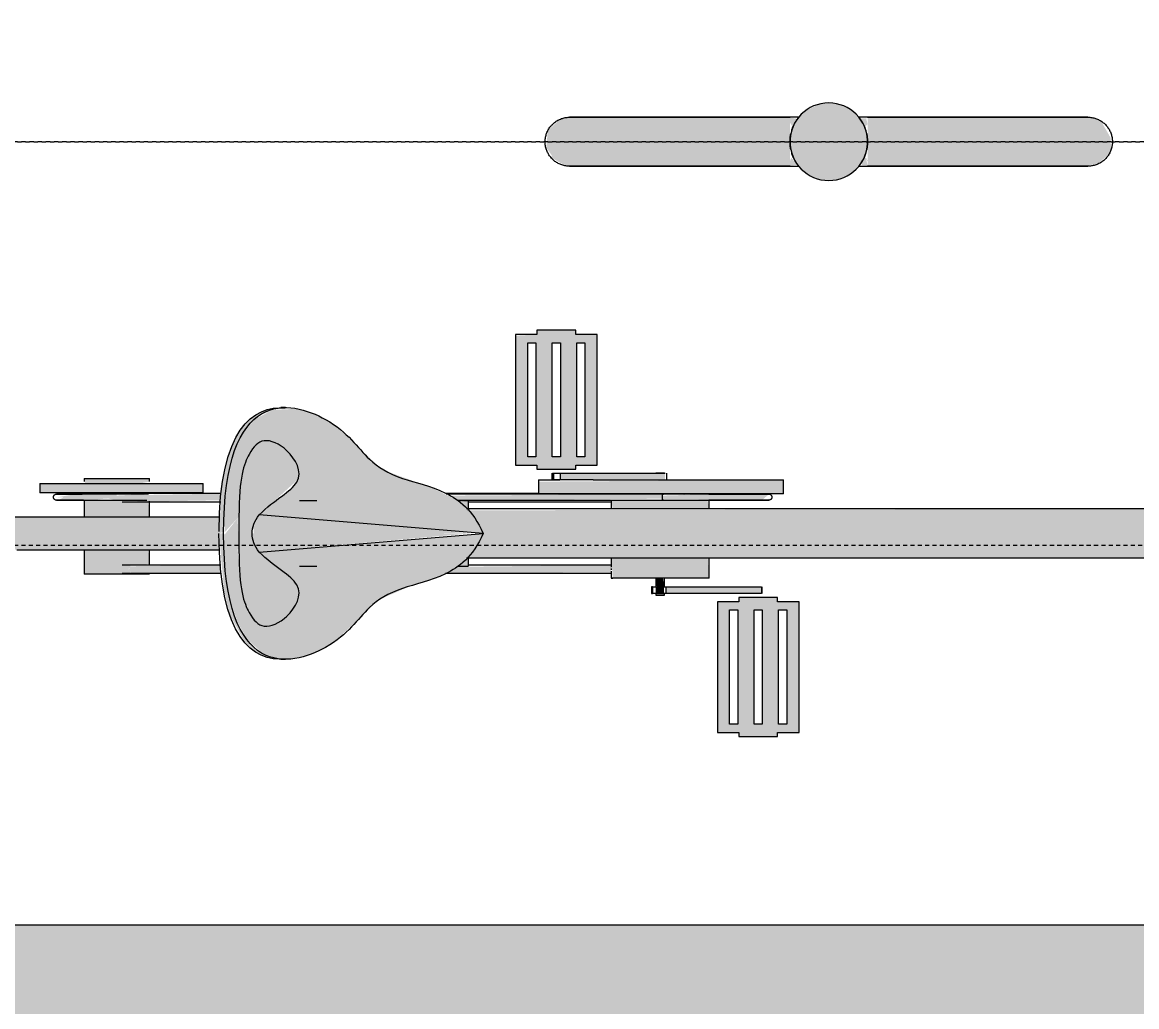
# Model space of a CAD drawing. Header units: inches. Extents: x -180 to 12286, y -2965 to 2717.
# Drawn here: x 80.44 to 114.57, y 1279.11 to 1309.27 of the extents above; entities that cross this region are included whole.
import ezdxf

# ---------------------------------------------------------------- set-up
doc = ezdxf.new("R2010")
doc.units = ezdxf.units.IN
doc.header["$MEASUREMENT"] = 0
doc.linetypes.add('Dash', pattern=[0.25, 0.125, -0.125])
doc.linetypes.add('Hidden 1_8_', pattern=[0.1875, 0.125, -0.0625])
for name, color, linetype, lineweight in [('A-ANNO-DIMS', 211, 'Continuous', 9), ('A-ANNO-DIMS-120', 211, 'Continuous', 9), ('A-DETL-HDLN-1', 90, 'Hidden 1_8_', 9), ('A-ROOF', 132, 'Continuous', 13), ('L-SITE', 91, 'Continuous', 9), ('Q-SPCQ', 91, 'Continuous', 9), ('Q-SPCQ-HDLN', 91, 'Dash', 9)]:
    doc.layers.add(name, color=color, linetype=linetype, lineweight=lineweight)
doc.styles.add('Century Gothic', font='ufonts.com_century-gothic.ttf', dxfattribs={"height": 11.25})
doc.dimstyles.new('OD_-__1___Tolerance', dxfattribs={"dimscale": 12, "dimtxt": 11.746893, "dimasz": 1.25, "dimexe": 0.9375, "dimexo": 0.625, "dimtad": 1, "dimdec": 0, "dimzin": 1, "dimdsep": 46, "dimlunit": 4, "dimtxsty": 'Century Gothic', "dimblk1": 'OBLIQUE', "dimblk2": 'OBLIQUE', "dimsah": 1, "dimcen": 0.09, "dimdle": 0.9375, "dimazin": 0, "dimtfac": 1, "dimtdec": 4, "dimtix": 1, "dimtmove": 0, "dimatfit": 3, "dimfxl": 1, "dimtvp": 1, "dimtfill": 1, "dimfrac": 2, "dimtolj": 1, "dimtzin": 0, "dimarcsym": 2})

# ---------------------------------------------------------------- blocks, each defined once
blk = doc.blocks.new('Bicycle_4878 - Bicycle_4878-V4-Site Plan')
at = {"layer": 'Q-SPCQ'}
for points in [[(-0.5, 27.871), (-0.5, 20.483), (0.468, 20.485), (0.5, 20.513), (0.483, 35.853), (0.354, 36.078), (0.129, 36.207), (-0.129, 36.207), (-0.354, 36.078), (-0.423, 35.939), (-0.4, 35.856), (-0.483, 35.853), (-0.5, 34.811), (-0.5, 28.316)], [(1.241, 24.147), (1.241, 21), (1.531, 21), (1.531, 26), (1.241, 26), (1.241, 24.7)], [(1.017, 24.389), (1.061, 24.053), (1.087, 23.649), (1.158, 23.907), (1.192, 23.649), (1.205, 24.889), (1.111, 25.452), (1.104, 25.28), (1.04, 25.396), (1.017, 24.889), (1.017, 24.556)], [(-1.218, 20.513), (-1.17, 20.444), (-0.968, 20.456), (-1.006, 23.246), (-1.126, 23.275), (-1.214, 23.194), (-1.218, 23.142), (-1.218, 21.529)], [(0.968, 23.114), (1.017, 20.453), (1.218, 20.442), (1.177, 22.806), (1.017, 22.838), (0.968, 23.142)], [(-3.833, 18.749), (-3.585, 19.329), (-3.117, 19.755), (-2.542, 20.032), (-1.467, 20.277), (-0.649, 20.356), (0, 20.372), (0, 20.513), (-1.751, 20.356), (-2.445, 20.205), (-3.278, 19.755), (-3.601, 19.447), (-3.815, 18.975)], [(0, 20.513), (0.049, 20.371), (1.297, 20.304), (1.925, 20.203), (2.542, 20.032), (3.117, 19.755), (3.585, 19.329), (3.833, 18.749), (3.815, 18.975), (3.569, 19.478), (3.161, 19.867), (2.445, 20.205), (1.408, 20.431), (0.049, 20.51)], [(-3.833, 18.749), (-3.82, 18.114), (-3.621, 17.506), (-3.3, 16.948), (-2.59, 16.203), (-2.172, 15.763), (-2.015, 15.582), (-1.62, 14.664), (-1.327, 13.775), (-1.01, 13.193), (-0.557, 12.741), (0, 12.416), (-0.57, 19.282), (-1.692, 18.087), (-2.04, 18.109), (-2.286, 18.232), (-2.502, 18.413), (-2.747, 18.731), (-2.831, 19.048), (-2.885, 19.08), (-2.599, 19.478), (-2.181, 19.692), (-1.898, 19.778), (-1.427, 19.86), (-0.469, 19.943), (0, 20.372), (-1.297, 20.304), (-1.925, 20.203), (-2.727, 19.943), (-3.221, 19.661), (-3.625, 19.235), (-3.715, 19.024)], [(-0.516, 19.9), (0.468, 19.943), (-0.036, 20.339), (-0.469, 19.943)], [(0, 12.416), (0.557, 12.741), (1.01, 13.193), (1.427, 14.067), (1.864, 15.276), (2.023, 15.591), (2.738, 16.337), (3.089, 16.707), (3.3, 16.948), (3.621, 17.506), (3.82, 18.114), (3.783, 18.866), (3.507, 19.4), (3.108, 19.759), (2.542, 20.032), (1.586, 20.258), (0.661, 20.356), (0.036, 20.339), (0.516, 19.9), (1.715, 19.81), (2.181, 19.692), (2.479, 19.551), (2.771, 19.322), (2.835, 19.193), (2.835, 19.148), (2.787, 18.839), (2.674, 18.623), (2.403, 18.312), (2.04, 18.109), (1.785, 18.078), (1.586, 18.139), (1.297, 18.397), (0.57, 19.282), (0.032, 12.808)], [(-2.835, 19.148), (-2.828, 18.947), (-2.747, 18.731), (-2.403, 18.312), (-2.168, 18.151), (-1.913, 18.066), (-1.657, 18.09), (-1.33, 18.357), (-0.57, 19.282), (-0.287, 19.443), (0, 19.496), (0.287, 19.443), (0.57, 19.282), (1.657, 18.09), (1.913, 18.066), (2.168, 18.151), (2.448, 18.357), (2.747, 18.731), (2.828, 18.947), (2.835, 19.148), (2.758, 19.322), (2.599, 19.478), (2.359, 19.624), (2.003, 19.759), (1.427, 19.86), (-0.516, 19.9), (-1.427, 19.86), (-2.003, 19.759), (-2.599, 19.478), (-2.758, 19.322)], [(-0.57, 19.282), (0, 12.808), (0, 19.496), (-0.287, 19.443), (-0.452, 19.349)], [(0, 13.877), (0.032, 12.808), (0.57, 19.282), (0.189, 19.461), (0, 19.443), (0, 14.393)], [(-1.218, 13.575), (-1.189, 8.5), (-0.968, 8.504), (-1.023, 13.215), (-1.217, 13.573)], [(-0.75, -7.013), (-0.707, -8.88), (-0.602, -8.672), (-0.411, -8.47), (-0.194, -8.384), (0.092, -8.35), (0.351, -8.479), (0.653, -8.826), (0.75, -9.016), (0.707, 12.876), (0.65, 12.833), (0.375, 12.635), (0, 12.416), (-0.75, 12.876), (-0.75, -3.842)], [(1.212, 3.35), (1.212, 3.222), (1.637, 3.222), (1.586, 10.722), (1.212, 10.716), (1.212, 3.725)], [(1.637, 7.466), (1.637, 6.851), (1.842, 6.851), (1.842, 10.058), (1.637, 10.058), (1.637, 7.614)], [(-1.842, 7.136), (-1.842, 6.883), (-1.637, 6.883), (-1.637, 7.136)], [(-1.842, 6.829), (-1.842, 3.896), (-1.637, 3.896), (-1.637, 6.829)], [(-1.637, 7.001), (-1.637, 6.872), (-1.375, 6.911), (-1.375, 7.136), (-1.637, 7.098), (-1.637, 7.004)], [(1.017, 4.191), (1.028, 4.225), (1.017, 4.225)]]:
    blk.add_hatch(color=256, dxfattribs=at).paths.add_polyline_path(points, flags=0)
h = blk.add_hatch(color=256, dxfattribs=at)
h.paths.add_polyline_path([(-1.244, 23.418), (-1.202, 23.222), (-1.093, 23.279), (-0.985, 23.222), (-0.968, 23.145), (-0.937, 22.645), (-0.5, 22.679), (-0.5, 24.645), (-1.244, 24.611), (-1.244, 23.548)], flags=0)
h.paths.add_polyline_path([(1.02, 23.644), (1.205, 23.642), (1.158, 23.904), (1.121, 23.904), (1.07, 23.904), (1.028, 23.724), (1.021, 23.645)], flags=0)
h.paths.add_polyline_path([(0.5, 24.145), (0.5, 22.645), (0.968, 22.679), (1.017, 24.645), (0.5, 24.611), (0.5, 24.147)], flags=0)
h.paths.add_polyline_path([(1.531, 22.938), (1.586, 22.645), (1.682, 22.679), (1.682, 24.645), (1.531, 24.611), (1.531, 23.114)], flags=0)
h = blk.add_hatch(color=256, dxfattribs=at)
h.paths.add_polyline_path([(1.017, 12.015), (1.064, 6.924), (1.205, 6.921), (1.158, 13.464), (1.017, 13.193)], flags=0)
h.paths.add_polyline_path([(1.017, 22.838), (1.064, 22.833), (1.205, 22.795), (1.158, 23.648), (1.017, 23.642), (1.017, 23.114)], flags=0)
h = blk.add_hatch(color=256, dxfattribs=at)
h.paths.add_polyline_path([(-1, 12.876), (-0.717, 12.9), (-1, 13.182)], flags=0)
h.paths.add_polyline_path([(0.693, 12.876), (1, 12.876), (0.954, 13.136), (0.706, 12.89)], flags=0)
h = blk.add_hatch(color=256, dxfattribs=at)
h.paths.add_polyline_path([(1.968, 10.775), (1.968, 9.583), (2.095, 9.583), (2.095, 8.929), (6.095, 8.929), (6.095, 9.583), (6.222, 9.583), (6.222, 10.775), (6.095, 10.775), (6.056, 11.429), (2.095, 11.429), (2.095, 10.775)], flags=0)
h.paths.add_polyline_path([(2.342, 10.179), (2.342, 10.304), (5.842, 10.304), (5.842, 10.054), (2.342, 10.054)], flags=0)
h.paths.add_polyline_path([(2.342, 10.804), (2.342, 11.054), (5.842, 11.054), (5.842, 10.804)], flags=0)
h.paths.add_polyline_path([(2.342, 9.304), (2.342, 9.554), (5.842, 9.554), (5.842, 9.304)], flags=0)
h = blk.add_hatch(color=256, dxfattribs=at)
h.paths.add_polyline_path([(-1.375, 5.678), (-1.375, 5.504), (-0.75, 5.543), (-0.75, 8.496), (-1.375, 8.453), (-1.375, 5.705)], flags=0)
h.paths.add_polyline_path([(0.75, 5.822), (0.75, 5.504), (1.017, 5.548), (1.017, 8.496), (0.75, 8.453), (0.75, 5.91)], flags=0)
h.paths.add_polyline_path([(1.163, 6.334), (1.205, 6.128), (1.165, 6.415)], flags=0)
h = blk.add_hatch(color=256, dxfattribs=at)
h.paths.add_polyline_path([(1.017, 3.885), (1.178, 3.694), (1.205, 5.288), (1.158, 6.924), (1.039, 6.924), (1.043, 5.85), (1.017, 5.672), (1.017, 3.962)], flags=0)
h.paths.add_polyline_path([(1.017, 3.704), (1.108, 3.617), (1.017, 3.737)], flags=0)
h = blk.add_hatch(color=256, dxfattribs=at)
h.paths.add_polyline_path([(-6.222, 3.401), (-6.095, 3.401), (-6.095, 2.747), (-2.095, 2.747), (-2.095, 3.401), (-1.968, 3.401), (-1.968, 4.593), (-2.095, 4.593), (-2.095, 5.247), (-6.095, 5.247), (-6.095, 4.593), (-6.222, 4.593), (-6.222, 3.997)], flags=0)
h.paths.add_polyline_path([(-5.842, 4.122), (-2.342, 4.122), (-2.342, 3.872), (-5.842, 3.872), (-5.842, 3.997)], flags=0)
h.paths.add_polyline_path([(-5.842, 4.872), (-2.342, 4.872), (-2.342, 4.622), (-5.842, 4.622), (-5.842, 4.747)], flags=0)
h.paths.add_polyline_path([(-5.842, 3.122), (-5.842, 3.372), (-2.342, 3.372), (-2.342, 3.122), (-2.885, 3.122)], flags=0)
for p, q in [((1.531, 26), (1.241, 26)), ((1.241, 21), (1.241, 26)), ((1.531, 26), (1.531, 21)), ((-0.5, 24.645), (-1.244, 24.645)), ((-1.244, 22.645), (-1.244, 24.645)), ((1.017, 24.645), (0.5, 24.645)), ((1.682, 24.645), (1.586, 24.645)), ((1.682, 24.645), (1.682, 22.645)), ((1.017, 23.642), (1.017, 22.723)), ((1.205, 22.676), (1.205, 23.642)), ((-1.218, 23.482), (-1.218, 20.442)), ((-0.968, 20.456), (-0.968, 23.482)), ((0.968, 23.482), (0.968, 20.456)), ((1.218, 20.442), (1.218, 23.482)), ((-0.988, 22.645), (-0.5, 22.645)), ((0.5, 22.645), (0.988, 22.645)), ((1.586, 22.645), (1.682, 22.645)), ((1.241, 21), (1.531, 21)), ((0.516, 19.9), (-0.516, 19.9)), ((-0.57, 19.282), (0, 12.416)), ((0, 12.416), (0.57, 19.282)), ((-3.856, 18.618), (-3.856, 18.478)), ((3.856, 18.478), (3.856, 18.618)), ((-1, 18.042), (-1, 17.518)), ((1, 17.518), (1, 18.042)), ((-1.218, 13.575), (-1.218, 8.504)), ((1.205, 6.921), (1.205, 13.55)), ((1.218, 10.706), (1.218, 13.575)), ((-1, 13.182), (-1, 12.876)), ((1, 12.876), (1, 13.182)), ((1.017, 13.205), (1.017, 6.921)), ((-0.707, 12.876), (-1, 12.876)), ((-0.968, 8.504), (-0.968, 12.876)), ((-0.75, 12.933), (-0.75, -9.016)), ((1, 12.876), (0.707, 12.876)), ((0.75, -9.016), (0.75, 12.933)), ((0.968, 12.876), (0.968, 8.504)), ((6.095, 11.429), (2.095, 11.429)), ((2.095, 11.429), (2.095, 10.775)), ((6.095, 10.775), (6.095, 11.429)), ((2.342, 11.054), (5.842, 11.054)), ((2.342, 10.929), (2.342, 11.054)), ((2.342, 10.804), (2.342, 10.929)), ((5.842, 11.054), (5.842, 10.929)), ((5.842, 10.929), (5.842, 10.804)), ((1.637, 10.722), (1.212, 10.722)), ((1.212, 3.222), (1.212, 10.722)), ((1.637, 10.722), (1.637, 10.075)), ((1.968, 10.775), (1.968, 10.179)), ((2.095, 10.775), (1.968, 10.775)), ((5.842, 10.804), (2.342, 10.804)), ((6.222, 10.775), (6.095, 10.775)), ((6.222, 10.179), (6.222, 10.775)), ((1.842, 10.32), (1.637, 10.32)), ((1.637, 10.283), (1.637, 10.298)), ((1.637, 10.298), (1.842, 10.298)), ((1.637, 10.252), (1.637, 10.283)), ((1.637, 10.212), (1.637, 10.252)), ((1.637, 10.252), (1.842, 10.252)), ((1.842, 10.298), (1.842, 10.283)), ((1.842, 10.283), (1.842, 10.252)), ((1.842, 10.252), (1.842, 10.212)), ((2.342, 10.304), (5.842, 10.304)), ((2.342, 10.179), (2.342, 10.304)), ((5.842, 10.304), (5.842, 10.179)), ((1.637, 10.058), (1.637, 10.212)), ((1.637, 9.048), (1.637, 10.058)), ((1.842, 10.058), (1.637, 10.058)), ((1.842, 10.212), (1.842, 10.058)), ((1.842, 10.058), (1.842, 6.851)), ((1.968, 10.179), (1.968, 9.583)), ((2.342, 10.054), (2.342, 10.179)), ((5.842, 10.054), (2.342, 10.054)), ((5.842, 10.179), (5.842, 10.054)), ((6.222, 9.583), (6.222, 10.179)), ((1.968, 9.583), (2.095, 9.583)), ((2.095, 9.583), (2.095, 8.929)), ((6.095, 8.929), (6.095, 9.583)), ((6.095, 9.583), (6.222, 9.583)), ((2.342, 9.429), (2.342, 9.554)), ((2.342, 9.554), (5.842, 9.554)), ((2.342, 9.304), (2.342, 9.429)), ((5.842, 9.304), (2.342, 9.304)), ((5.842, 9.554), (5.842, 9.429)), ((5.842, 9.429), (5.842, 9.304)), ((1.637, 9.048), (1.637, 3.222)), ((2.095, 8.929), (6.095, 8.929)), ((-1.212, 8.504), (-1.375, 8.504)), ((-1.375, 8.504), (-1.375, 8.453)), ((-1.375, 5.504), (-1.375, 8.504)), ((-0.75, 8.504), (-0.974, 8.504)), ((0.974, 8.504), (0.75, 8.504)), ((-1.637, 7.263), (-1.842, 7.263)), ((-1.842, 6.829), (-1.842, 7.263)), ((-1.842, 7.263), (-1.842, 7.232)), ((-1.637, 7.232), (-1.842, 7.232)), ((-1.637, 7.232), (-1.637, 7.263)), ((-1.637, 7.263), (-1.637, 6.829)), ((-1.842, 7.136), (-1.893, 7.136)), ((-1.893, 7.136), (-1.893, 6.872)), ((-1.893, 6.872), (-1.893, 7.136)), ((-1.893, 6.872), (-1.842, 6.872)), ((-1.842, 6.872), (-1.842, 6.877)), ((-1.842, 6.877), (-1.842, 6.872)), ((-1.842, 3.896), (-1.842, 6.829)), ((-1.637, 6.829), (-1.842, 6.829)), ((-1.375, 7.136), (-1.637, 7.136)), ((-1.637, 6.877), (-1.637, 6.872)), ((-1.637, 6.872), (-1.375, 6.872)), ((-1.637, 6.829), (-1.637, 3.896)), ((1.85, 7.136), (1.842, 7.136)), ((1.842, 6.872), (1.85, 6.872)), ((1.842, 6.851), (1.842, 6.844)), ((1.85, 7.136), (1.85, 6.872)), ((1.85, 6.872), (1.85, 7.136)), ((1.637, 6.8), (1.842, 6.8)), ((-1.375, 5.504), (-0.739, 5.504)), ((0.739, 5.504), (1.027, 5.504)), ((-2.095, 5.247), (-6.095, 5.247)), ((-6.095, 5.247), (-6.095, 4.593)), ((-2.095, 4.593), (-2.095, 5.247)), ((-5.842, 4.872), (-2.342, 4.872)), ((-5.842, 4.747), (-5.842, 4.872)), ((-2.342, 4.872), (-2.342, 4.747)), ((-6.095, 4.593), (-6.222, 4.593)), ((-6.222, 4.593), (-6.222, 3.997)), ((-5.842, 4.622), (-5.842, 4.747)), ((-2.342, 4.622), (-5.842, 4.622)), ((-2.342, 4.747), (-2.342, 4.622)), ((-1.968, 4.593), (-2.095, 4.593)), ((-1.968, 3.997), (-1.968, 4.593)), ((-5.842, 4.122), (-2.342, 4.122)), ((-5.842, 3.997), (-5.842, 4.122)), ((-2.342, 4.122), (-2.342, 3.997)), ((-6.222, 3.997), (-6.222, 3.401)), ((-5.842, 3.872), (-5.842, 3.997)), ((-2.342, 3.872), (-5.842, 3.872)), ((-2.342, 3.997), (-2.342, 3.872)), ((-1.968, 3.401), (-1.968, 3.997)), ((-1.842, 3.893), (-1.842, 3.896)), ((-1.637, 3.896), (-1.842, 3.896)), ((-1.842, 3.875), (-1.637, 3.875)), ((-1.637, 3.896), (-1.637, 3.893)), ((-6.222, 3.401), (-6.095, 3.401)), ((-6.095, 3.401), (-6.095, 2.747)), ((-5.842, 3.247), (-5.842, 3.372)), ((-5.842, 3.372), (-2.342, 3.372)), ((-5.842, 3.122), (-5.842, 3.247)), ((-2.342, 3.122), (-5.842, 3.122)), ((-2.342, 3.372), (-2.342, 3.247)), ((-2.342, 3.247), (-2.342, 3.122)), ((-2.095, 2.747), (-2.095, 3.401)), ((-2.095, 3.401), (-1.968, 3.401)), ((1.212, 3.222), (1.637, 3.222)), ((-6.095, 2.747), (-2.095, 2.747))]:
    blk.add_line(p, q, dxfattribs=at)
at = {"layer": 'Q-SPCQ', "flags": 128}
for points in [[(-0.5, 26.702), (-0.5, 26.235), (-0.5, 25.764), (-0.5, 25.289), (-0.5, 24.812), (-0.5, 24.333), (-0.5, 23.854), (-0.5, 23.374), (-0.5, 22.894), (-0.5, 22.416), (-0.5, 21.94), (-0.5, 21.467), (-0.5, 20.998), (-0.5, 20.532)], [(0.5, 20.483), (0.5, 20.746), (0.5, 21.213), (0.5, 21.684), (0.5, 22.159), (0.5, 22.636), (0.5, 23.115), (0.5, 23.594), (0.5, 24.074), (0.5, 24.554), (0.5, 25.032), (0.5, 25.508), (0.5, 25.981), (0.5, 26.45), (0.5, 26.916)], [(1.017, 25.49), (1.017, 25.493), (1.018, 25.497), (1.018, 25.501), (1.018, 25.505), (1.019, 25.508), (1.02, 25.512), (1.021, 25.516), (1.022, 25.519), (1.023, 25.523), (1.025, 25.526), (1.026, 25.53), (1.028, 25.533), (1.03, 25.536), (1.032, 25.539), (1.034, 25.543), (1.036, 25.546), (1.038, 25.549), (1.041, 25.551), (1.043, 25.554), (1.046, 25.557), (1.048, 25.559), (1.051, 25.562), (1.054, 25.564), (1.057, 25.566), (1.06, 25.569), (1.064, 25.571), (1.067, 25.572), (1.07, 25.574), (1.074, 25.576), (1.077, 25.577), (1.081, 25.578), (1.084, 25.579), (1.088, 25.58), (1.091, 25.581), (1.095, 25.582), (1.099, 25.583), (1.103, 25.583), (1.106, 25.583), (1.11, 25.583), (1.114, 25.583), (1.117, 25.583), (1.121, 25.583), (1.125, 25.582), (1.129, 25.582), (1.132, 25.581), (1.136, 25.58), (1.14, 25.579), (1.143, 25.578), (1.147, 25.576), (1.15, 25.575), (1.153, 25.573), (1.157, 25.572), (1.16, 25.57), (1.163, 25.568), (1.166, 25.565), (1.169, 25.563), (1.172, 25.561), (1.175, 25.558), (1.178, 25.556), (1.18, 25.553), (1.183, 25.55), (1.185, 25.547), (1.187, 25.544), (1.189, 25.541), (1.191, 25.538), (1.193, 25.535), (1.195, 25.531), (1.197, 25.528), (1.198, 25.525), (1.199, 25.521), (1.201, 25.518), (1.202, 25.514), (1.202, 25.51), (1.203, 25.507), (1.204, 25.503), (1.204, 25.499), (1.205, 25.495), (1.205, 25.492), (1.205, 25.49)], [(1.017, 24.667), (1.017, 24.731), (1.017, 24.792), (1.017, 24.852), (1.017, 24.91), (1.017, 24.965), (1.017, 25.018), (1.017, 25.068), (1.017, 25.116), (1.017, 25.161), (1.017, 25.204), (1.017, 25.244), (1.017, 25.281), (1.017, 25.315), (1.017, 25.346), (1.017, 25.374), (1.017, 25.4), (1.017, 25.422), (1.017, 25.441), (1.017, 25.457), (1.017, 25.47), (1.017, 25.479), (1.017, 25.486), (1.017, 25.489), (1.017, 25.49)], [(1.017, 25.49), (1.017, 25.488), (1.017, 25.483), (1.017, 25.475), (1.017, 25.464), (1.017, 25.45), (1.017, 25.432), (1.017, 25.412), (1.017, 25.388), (1.017, 25.361), (1.017, 25.332), (1.017, 25.299), (1.017, 25.264), (1.017, 25.225), (1.017, 25.184), (1.017, 25.14), (1.017, 25.094), (1.017, 25.045), (1.017, 24.993), (1.017, 24.939), (1.017, 24.883), (1.017, 24.825), (1.017, 24.764), (1.017, 24.701), (1.017, 24.637), (1.017, 24.57), (1.017, 24.502), (1.017, 24.432), (1.017, 24.361), (1.017, 24.288), (1.017, 24.214), (1.017, 24.139), (1.017, 24.063), (1.017, 23.986), (1.017, 23.908), (1.017, 23.83), (1.017, 23.751), (1.017, 23.671), (1.017, 23.642)], [(1.205, 23.642), (1.205, 23.721), (1.205, 23.801), (1.205, 23.879), (1.205, 23.957), (1.205, 24.035), (1.205, 24.111), (1.205, 24.187), (1.205, 24.261), (1.205, 24.334), (1.205, 24.406), (1.205, 24.477), (1.205, 24.545), (1.205, 24.612), (1.205, 24.678), (1.205, 24.741), (1.205, 24.803), (1.205, 24.862), (1.205, 24.919), (1.205, 24.974), (1.205, 25.026), (1.205, 25.076), (1.205, 25.124), (1.205, 25.168), (1.205, 25.21), (1.205, 25.25), (1.205, 25.286), (1.205, 25.32), (1.205, 25.351), (1.205, 25.379), (1.205, 25.403), (1.205, 25.425), (1.205, 25.444), (1.205, 25.459), (1.205, 25.472), (1.205, 25.481), (1.205, 25.487), (1.205, 25.489), (1.205, 25.49)], [(1.205, 25.49), (1.205, 25.488), (1.205, 25.483), (1.205, 25.475), (1.205, 25.464), (1.205, 25.45), (1.205, 25.432), (1.205, 25.412), (1.205, 25.388), (1.205, 25.361), (1.205, 25.332), (1.205, 25.299), (1.205, 25.264), (1.205, 25.225), (1.205, 25.184), (1.205, 25.14), (1.205, 25.094), (1.205, 25.045), (1.205, 24.993), (1.205, 24.939), (1.205, 24.883), (1.205, 24.825), (1.205, 24.764), (1.205, 24.701), (1.205, 24.7)], [(1.017, 6.921), (1.017, 6.791), (1.017, 6.662), (1.017, 6.532), (1.017, 6.404), (1.017, 6.276), (1.017, 6.149), (1.017, 6.023), (1.017, 5.899), (1.017, 5.776), (1.017, 5.656), (1.017, 5.537), (1.017, 5.421), (1.017, 5.306), (1.017, 5.195), (1.017, 5.086), (1.017, 4.98), (1.017, 4.878), (1.017, 4.778), (1.017, 4.682), (1.017, 4.59), (1.017, 4.501), (1.017, 4.416), (1.017, 4.336), (1.017, 4.259), (1.017, 4.187), (1.017, 4.119), (1.017, 4.055), (1.017, 3.996), (1.017, 3.942), (1.017, 3.892), (1.017, 3.848), (1.017, 3.808), (1.017, 3.773), (1.017, 3.743), (1.017, 3.719), (1.017, 3.699), (1.017, 3.685), (1.017, 3.676), (1.017, 3.672), (1.017, 3.671)], [(1.205, 3.671), (1.205, 3.674), (1.205, 3.682), (1.205, 3.695), (1.205, 3.713), (1.205, 3.736), (1.205, 3.765), (1.205, 3.798), (1.205, 3.836), (1.205, 3.88), (1.205, 3.928), (1.205, 3.981), (1.205, 4.039), (1.205, 4.101), (1.205, 4.168), (1.205, 4.239), (1.205, 4.315), (1.205, 4.394), (1.205, 4.478), (1.205, 4.566), (1.205, 4.657), (1.205, 4.752), (1.205, 4.851), (1.205, 4.952), (1.205, 5.057), (1.205, 5.165), (1.205, 5.276), (1.205, 5.39), (1.205, 5.505), (1.205, 5.623), (1.205, 5.744), (1.205, 5.866), (1.205, 5.99), (1.205, 6.115), (1.205, 6.241), (1.205, 6.369), (1.205, 6.497), (1.205, 6.627), (1.205, 6.756), (1.205, 6.886), (1.205, 6.921)], [(1.017, 3.671), (1.017, 3.674), (1.017, 3.682), (1.017, 3.695), (1.017, 3.713), (1.017, 3.736), (1.017, 3.765), (1.017, 3.798), (1.017, 3.836), (1.017, 3.88), (1.017, 3.928), (1.017, 3.981), (1.017, 4.039), (1.017, 4.101), (1.017, 4.168), (1.017, 4.239), (1.017, 4.315), (1.017, 4.394), (1.017, 4.478), (1.017, 4.566), (1.017, 4.657), (1.017, 4.752), (1.017, 4.851), (1.017, 4.952), (1.017, 5.057), (1.017, 5.165), (1.017, 5.276), (1.017, 5.39), (1.017, 5.505)], [(1.205, 5.51), (1.205, 5.405), (1.205, 5.292), (1.205, 5.18), (1.205, 5.072), (1.205, 4.967), (1.205, 4.864), (1.205, 4.765), (1.205, 4.67), (1.205, 4.578), (1.205, 4.49), (1.205, 4.406), (1.205, 4.325), (1.205, 4.249), (1.205, 4.177), (1.205, 4.11), (1.205, 4.047), (1.205, 3.989), (1.205, 3.935), (1.205, 3.886), (1.205, 3.842), (1.205, 3.803), (1.205, 3.769), (1.205, 3.74), (1.205, 3.716), (1.205, 3.697), (1.205, 3.683), (1.205, 3.675), (1.205, 3.671)], [(1.205, 3.671), (1.205, 3.668), (1.204, 3.664), (1.204, 3.66), (1.204, 3.656), (1.203, 3.653), (1.202, 3.649), (1.201, 3.645), (1.2, 3.642), (1.199, 3.638), (1.197, 3.635), (1.196, 3.631), (1.194, 3.628), (1.192, 3.625), (1.19, 3.622), (1.188, 3.618), (1.186, 3.615), (1.184, 3.612), (1.181, 3.61), (1.179, 3.607), (1.176, 3.604), (1.174, 3.602), (1.171, 3.599), (1.168, 3.597), (1.165, 3.595), (1.162, 3.592), (1.158, 3.591), (1.155, 3.589), (1.152, 3.587), (1.148, 3.585), (1.145, 3.584), (1.141, 3.583), (1.138, 3.582), (1.134, 3.581), (1.131, 3.58), (1.127, 3.579), (1.123, 3.578), (1.12, 3.578), (1.116, 3.578), (1.112, 3.578), (1.108, 3.578), (1.105, 3.578), (1.101, 3.578), (1.097, 3.579), (1.093, 3.579), (1.09, 3.58), (1.086, 3.581), (1.082, 3.582), (1.079, 3.583), (1.075, 3.585), (1.072, 3.586), (1.069, 3.588), (1.065, 3.589), (1.062, 3.591), (1.059, 3.593), (1.056, 3.596), (1.053, 3.598), (1.05, 3.6), (1.047, 3.603), (1.044, 3.605), (1.042, 3.608), (1.039, 3.611), (1.037, 3.614), (1.035, 3.617), (1.033, 3.62), (1.031, 3.623), (1.029, 3.626), (1.027, 3.63), (1.025, 3.633), (1.024, 3.636), (1.023, 3.64), (1.021, 3.644), (1.02, 3.647), (1.02, 3.651), (1.019, 3.654), (1.018, 3.658), (1.018, 3.662), (1.017, 3.666), (1.017, 3.669), (1.017, 3.671)]]:
    blk.add_lwpolyline(points, dxfattribs=at)
at = {"layer": 'Q-SPCQ'}
for points in [[(-3.851, 18.483), (-3.926, 19.468), (-3.218, 20.513), (0, 20.513)], [(0.056, 20.512), (3.226, 20.5), (3.918, 19.464), (3.844, 18.484)], [(-0.57, 19.282), (-0.382, 19.425), (-0.192, 19.496), (0, 19.496)], [(0, 19.496), (0.192, 19.496), (0.382, 19.425), (0.57, 19.282)], [(-0.968, 8.504), (-0.969, 8.504), (-0.97, 8.503), (-0.975, 8.502), (-0.985, 8.501), (-0.997, 8.5), (-1.013, 8.498), (-1.025, 8.498), (-1.031, 8.497)], [(1.039, 6.919), (1.032, 6.919), (1.026, 6.92), (1.023, 6.92)], [(1.199, 6.92), (1.195, 6.92), (1.19, 6.919), (1.183, 6.919)]]:
    blk.add_open_spline(points, degree=3, dxfattribs=at)
for points, knots in [([(0, 12.416), (-0.731, 12.755), (-1.375, 13.608), (-1.673, 15.073), (-2.305, 16.092), (-3.804, 16.953), (-4.519, 20.372), (0, 20.372)], [-0.7724372, -0.7724372, -0.7724372, -0.7724372, -0.6784828, -0.5734918, -0.4502283, -0.2711651, 0, 0, 0, 0]), ([(0, 20.372), (4.519, 20.372), (3.804, 16.953), (2.305, 16.092), (1.673, 15.073), (1.375, 13.608), (0.731, 12.755), (0, 12.416)], [-0.7724372, -0.7724372, -0.7724372, -0.7724372, -0.5012721, -0.3222089, -0.1989454, -0.0939544, 0, 0, 0, 0]), ([(-0.516, 19.9), (-1.716, 19.9), (-2.51, 19.612), (-2.974, 19.151), (-2.597, 18.347), (-1.54, 17.74), (-1.034, 18.82), (-0.57, 19.282)], [0, 0, 0, 0, 0.0750352, 0.1415308, 0.2184258, 0.31038, 0.3957861, 0.3957861, 0.3957861, 0.3957861]), ([(0.57, 19.282), (1.034, 18.82), (1.54, 17.74), (2.597, 18.347), (2.974, 19.151), (2.51, 19.612), (1.716, 19.9), (0.516, 19.9)], [0, 0, 0, 0, 0.0854061, 0.1773603, 0.2542553, 0.3207509, 0.3957861, 0.3957861, 0.3957861, 0.3957861]), ([(-1.156, 8.497), (-1.162, 8.498), (-1.176, 8.498), (-1.193, 8.5), (-1.213, 8.502), (-1.218, 8.503), (-1.218, 8.504)], [0.6666667, 0.6666667, 0.6666667, 0.6666667, 0.7222222, 0.7916667, 0.8611111, 1, 1, 1, 1]), ([(-1.072, 8.496), (-1.081, 8.496), (-1.094, 8.495), (-1.109, 8.496), (-1.114, 8.496), (-1.115, 8.496)], [0.4444444, 0.4444444, 0.4444444, 0.4444444, 0.5138889, 0.5486111, 0.5555556, 0.5555556, 0.5555556, 0.5555556]), ([(1.031, 8.497), (1.025, 8.498), (1.011, 8.498), (0.994, 8.5), (0.974, 8.502), (0.969, 8.503), (0.968, 8.504)], [0.6666667, 0.6666667, 0.6666667, 0.6666667, 0.7222222, 0.7916667, 0.8611111, 1, 1, 1, 1]), ([(1.023, 6.923), (1.027, 6.923), (1.038, 6.924), (1.063, 6.925), (1.094, 6.925), (1.128, 6.925), (1.164, 6.924), (1.19, 6.924), (1.196, 6.923), (1.197, 6.923)], [0.1111111, 0.1111111, 0.1111111, 0.1111111, 0.2222222, 0.3333333, 0.4444444, 0.5555556, 0.6666667, 0.8333333, 0.8888889, 0.8888889, 0.8888889, 0.8888889])]:
    blk.add_open_spline(points, degree=3, knots=knots, dxfattribs=at)
at = {"layer": 'Q-SPCQ-HDLN'}
blk.add_line((12, 40.687), (12, -31.313), dxfattribs=at)
blk = doc.blocks.new('BIKE_HITCH - In Ground-V5-Site Plan')
at = {"layer": 'L-SITE'}
for points in [[(0, 1.187), (-0.307, 1.147), (-0.594, 1.028), (-0.84, 0.84), (-1.028, 0.594), (-1.147, 0.307), (-1.188, 0), (-1.147, -0.307), (-1.028, -0.594), (-0.84, -0.84), (-0.594, -1.028), (-0.307, -1.147), (0, -1.188), (0.307, -1.147), (0.665, -0.974), (0.84, -0.84), (1.028, -0.594), (1.147, -0.307), (1.187, 0), (1.147, 0.307), (1.028, 0.594), (0.84, 0.84), (0.594, 1.028), (0.307, 1.147)], [(-7.707, 0.75), (-8.231, 0.687), (-8.584, 0.377), (-8.647, 0.236), (-8.631, -0.123), (-8.357, -0.6), (-8.241, -0.681), (-8.041, -0.733), (-1.188, -0.724), (-1.188, 0.75), (-7.069, 0.75)], [(1.187, 0.75), (1.187, -0.75), (8.043, -0.732), (8.258, -0.667), (8.605, -0.341), (8.653, 0.181), (8.476, 0.431), (8.504, 0.488), (8.085, 0.722), (4.562, 0.75), (2.935, 0.75)], [(-1.188, 0.586), (-1.139, 0.483), (-1.161, 0.542)], [(-7.684, -0.734), (-7.707, -0.75), (-7.591, -0.734)]]:
    blk.add_hatch(color=256, dxfattribs=at).paths.add_polyline_path(points, flags=0)
h = blk.add_hatch(color=256, dxfattribs=at)
h.paths.add_polyline_path([(-1.188, 0.731), (-1.14, 0.508), (-1.101, 0.445), (-1.001, 0.716), (-1.028, 0.718)], flags=0)
h.paths.add_polyline_path([(-1.101, -0.445), (-1.188, -0.53), (-1.147, -0.722), (-0.951, -0.712), (-1.034, -0.58)], flags=0)
h = blk.add_hatch(color=256, dxfattribs=at)
h.paths.add_polyline_path([(1.187, 0.724), (0.951, 0.712), (1.147, 0.49), (1.187, 0.594), (1.187, 0.65)], flags=0)
h.paths.add_polyline_path([(1.101, -0.445), (1.001, -0.716), (1.187, -0.731), (1.187, -0.586), (1.13, -0.492)], flags=0)
for p, q in [((-0.921, 0.75), (-1.188, 0.75)), ((-0.921, 0.75), (-1.188, 0.75)), ((1.187, 0.75), (0.921, 0.75)), ((1.187, 0.75), (0.921, 0.75)), ((-1.188, -0.75), (-0.921, -0.75)), ((-1.188, -0.75), (-0.921, -0.75)), ((0.921, -0.75), (1.187, -0.75)), ((0.921, -0.75), (1.187, -0.75))]:
    blk.add_line(p, q, dxfattribs=at)
at = {"layer": 'L-SITE', "flags": 128}
for points in [[(-7.938, -0.75), (-7.967, -0.749), (-7.997, -0.748), (-8.027, -0.745), (-8.057, -0.74), (-8.087, -0.735), (-8.116, -0.729), (-8.145, -0.721), (-8.173, -0.712), (-8.202, -0.702), (-8.23, -0.691), (-8.257, -0.679), (-8.284, -0.665), (-8.31, -0.651), (-8.336, -0.635), (-8.361, -0.619), (-8.385, -0.602), (-8.409, -0.583), (-8.432, -0.564), (-8.454, -0.544), (-8.476, -0.523), (-8.496, -0.501), (-8.516, -0.478), (-8.534, -0.454), (-8.552, -0.43), (-8.569, -0.405), (-8.584, -0.38), (-8.599, -0.353), (-8.613, -0.327), (-8.625, -0.3), (-8.637, -0.272), (-8.647, -0.244), (-8.656, -0.215), (-8.664, -0.186), (-8.671, -0.157), (-8.677, -0.127), (-8.681, -0.098), (-8.684, -0.068), (-8.687, -0.038), (-8.687, -0.008), (-8.687, 0.022), (-8.686, 0.052), (-8.683, 0.082), (-8.679, 0.111), (-8.674, 0.141), (-8.668, 0.17), (-8.66, 0.199), (-8.652, 0.228), (-8.642, 0.257), (-8.631, 0.285), (-8.619, 0.312), (-8.606, 0.339), (-8.592, 0.366), (-8.577, 0.392), (-8.561, 0.417), (-8.544, 0.441), (-8.526, 0.465), (-8.507, 0.488), (-8.487, 0.511), (-8.466, 0.532), (-8.444, 0.553), (-8.422, 0.573), (-8.398, 0.592), (-8.374, 0.61), (-8.35, 0.627), (-8.324, 0.643), (-8.298, 0.658), (-8.272, 0.672), (-8.244, 0.684), (-8.217, 0.696), (-8.189, 0.707), (-8.16, 0.716), (-8.131, 0.724), (-8.102, 0.732), (-8.073, 0.738), (-8.043, 0.742), (-8.014, 0.746), (-7.984, 0.749), (-7.954, 0.75), (-7.938, 0.75)], [(-1.188, 0.75), (-1.457, 0.75), (-1.727, 0.75), (-1.996, 0.75), (-2.263, 0.75), (-2.529, 0.75), (-2.792, 0.75), (-3.053, 0.75), (-3.311, 0.75), (-3.565, 0.75), (-3.816, 0.75), (-4.063, 0.75), (-4.305, 0.75), (-4.541, 0.75), (-4.773, 0.75), (-4.999, 0.75), (-5.219, 0.75), (-5.432, 0.75), (-5.638, 0.75), (-5.838, 0.75), (-6.03, 0.75), (-6.214, 0.75), (-6.39, 0.75), (-6.558, 0.75), (-6.717, 0.75), (-6.867, 0.75), (-7.009, 0.75), (-7.141, 0.75), (-7.263, 0.75), (-7.376, 0.75), (-7.479, 0.75), (-7.572, 0.75), (-7.654, 0.75), (-7.726, 0.75), (-7.788, 0.75), (-7.839, 0.75), (-7.88, 0.75), (-7.91, 0.75), (-7.929, 0.75), (-7.937, 0.75), (-7.938, 0.75)], [(-7.938, 0.75), (-7.932, 0.75), (-7.916, 0.75), (-7.889, 0.75), (-7.851, 0.75), (-7.803, 0.75), (-7.744, 0.75), (-7.675, 0.75), (-7.595, 0.75), (-7.505, 0.75), (-7.405, 0.75), (-7.295, 0.75), (-7.175, 0.75), (-7.045, 0.75), (-6.906, 0.75), (-6.759, 0.75), (-6.602, 0.75), (-6.436, 0.75), (-6.262, 0.75), (-6.08, 0.75), (-5.89, 0.75), (-5.693, 0.75), (-5.488, 0.75), (-5.277, 0.75), (-5.059, 0.75), (-4.835, 0.75), (-4.604, 0.75), (-4.369, 0.75), (-4.128, 0.75), (-3.883, 0.75), (-3.633, 0.75), (-3.38, 0.75), (-3.123, 0.75), (-2.863, 0.75), (-2.6, 0.75), (-2.335, 0.75), (-2.068, 0.75), (-1.8, 0.75), (-1.53, 0.75), (-1.26, 0.75), (-1.188, 0.75)], [(1.187, 0.75), (1.457, 0.75), (1.727, 0.75), (1.996, 0.75), (2.263, 0.75), (2.529, 0.75), (2.792, 0.75), (3.053, 0.75), (3.311, 0.75), (3.565, 0.75), (3.816, 0.75), (4.063, 0.75), (4.305, 0.75), (4.541, 0.75), (4.773, 0.75), (4.999, 0.75), (5.219, 0.75), (5.432, 0.75), (5.638, 0.75), (5.838, 0.75), (6.03, 0.75), (6.214, 0.75), (6.39, 0.75), (6.558, 0.75), (6.717, 0.75), (6.867, 0.75), (7.009, 0.75), (7.141, 0.75), (7.263, 0.75), (7.376, 0.75), (7.479, 0.75), (7.572, 0.75), (7.654, 0.75), (7.726, 0.75), (7.788, 0.75), (7.839, 0.75), (7.88, 0.75), (7.91, 0.75), (7.929, 0.75), (7.937, 0.75), (7.937, 0.75)], [(7.937, 0.75), (7.932, 0.75), (7.916, 0.75), (7.889, 0.75), (7.851, 0.75), (7.803, 0.75), (7.744, 0.75), (7.675, 0.75), (7.595, 0.75), (7.505, 0.75), (7.405, 0.75), (7.295, 0.75), (7.175, 0.75), (7.045, 0.75), (6.906, 0.75), (6.759, 0.75), (6.602, 0.75), (6.436, 0.75), (6.262, 0.75), (6.08, 0.75), (5.89, 0.75), (5.693, 0.75), (5.488, 0.75), (5.277, 0.75), (5.059, 0.75), (4.835, 0.75), (4.604, 0.75), (4.369, 0.75), (4.128, 0.75), (3.883, 0.75), (3.633, 0.75), (3.38, 0.75), (3.123, 0.75), (2.863, 0.75), (2.6, 0.75), (2.335, 0.75), (2.068, 0.75), (1.8, 0.75), (1.53, 0.75), (1.26, 0.75), (1.187, 0.75)], [(7.937, 0.75), (7.967, 0.749), (7.997, 0.748), (8.027, 0.745), (8.057, 0.74), (8.087, 0.735), (8.116, 0.729), (8.145, 0.721), (8.173, 0.712), (8.202, 0.702), (8.23, 0.691), (8.257, 0.679), (8.284, 0.665), (8.31, 0.651), (8.336, 0.635), (8.361, 0.619), (8.385, 0.602), (8.409, 0.583), (8.432, 0.564), (8.454, 0.544), (8.476, 0.523), (8.496, 0.501), (8.516, 0.478), (8.534, 0.454), (8.552, 0.43), (8.569, 0.405), (8.584, 0.38), (8.599, 0.353), (8.613, 0.327), (8.625, 0.3), (8.637, 0.272), (8.647, 0.244), (8.656, 0.215), (8.664, 0.186), (8.671, 0.157), (8.677, 0.127), (8.681, 0.098), (8.684, 0.068), (8.687, 0.038), (8.687, 0.008), (8.687, -0.022), (8.686, -0.052), (8.683, -0.082), (8.679, -0.111), (8.674, -0.141), (8.668, -0.17), (8.66, -0.199), (8.652, -0.228), (8.642, -0.257), (8.631, -0.285), (8.619, -0.312), (8.606, -0.339), (8.592, -0.366), (8.577, -0.392), (8.561, -0.417), (8.544, -0.441), (8.526, -0.465), (8.507, -0.488), (8.487, -0.511), (8.466, -0.532), (8.444, -0.553), (8.422, -0.573), (8.398, -0.592), (8.374, -0.61), (8.35, -0.627), (8.324, -0.643), (8.298, -0.658), (8.272, -0.672), (8.244, -0.684), (8.217, -0.696), (8.189, -0.707), (8.16, -0.716), (8.131, -0.724), (8.102, -0.732), (8.073, -0.738), (8.043, -0.742), (8.014, -0.746), (7.984, -0.749), (7.954, -0.75), (7.937, -0.75)], [(-1.188, -0.75), (-1.457, -0.75), (-1.727, -0.75), (-1.996, -0.75), (-2.263, -0.75), (-2.529, -0.75), (-2.792, -0.75), (-3.053, -0.75), (-3.311, -0.75), (-3.565, -0.75), (-3.816, -0.75), (-4.063, -0.75), (-4.305, -0.75), (-4.541, -0.75), (-4.773, -0.75), (-4.999, -0.75), (-5.219, -0.75), (-5.432, -0.75), (-5.638, -0.75), (-5.838, -0.75), (-6.03, -0.75), (-6.214, -0.75), (-6.39, -0.75), (-6.558, -0.75), (-6.717, -0.75), (-6.867, -0.75), (-7.009, -0.75), (-7.141, -0.75), (-7.263, -0.75), (-7.376, -0.75), (-7.479, -0.75), (-7.572, -0.75), (-7.654, -0.75), (-7.726, -0.75), (-7.788, -0.75), (-7.839, -0.75), (-7.88, -0.75), (-7.91, -0.75), (-7.929, -0.75), (-7.937, -0.75), (-7.938, -0.75)], [(-7.938, -0.75), (-7.932, -0.75), (-7.916, -0.75), (-7.889, -0.75), (-7.851, -0.75), (-7.803, -0.75), (-7.744, -0.75), (-7.675, -0.75), (-7.595, -0.75), (-7.505, -0.75), (-7.405, -0.75), (-7.295, -0.75), (-7.175, -0.75), (-7.045, -0.75), (-6.906, -0.75), (-6.759, -0.75), (-6.602, -0.75), (-6.436, -0.75), (-6.262, -0.75), (-6.08, -0.75), (-5.89, -0.75), (-5.693, -0.75), (-5.488, -0.75), (-5.277, -0.75), (-5.059, -0.75), (-4.835, -0.75), (-4.604, -0.75), (-4.369, -0.75), (-4.128, -0.75), (-3.883, -0.75), (-3.633, -0.75), (-3.38, -0.75), (-3.123, -0.75), (-2.863, -0.75), (-2.6, -0.75), (-2.335, -0.75), (-2.068, -0.75), (-1.8, -0.75), (-1.53, -0.75), (-1.26, -0.75), (-1.188, -0.75)], [(1.187, -0.75), (1.457, -0.75), (1.727, -0.75), (1.996, -0.75), (2.263, -0.75), (2.529, -0.75), (2.792, -0.75), (3.053, -0.75), (3.311, -0.75), (3.565, -0.75), (3.816, -0.75), (4.063, -0.75), (4.305, -0.75), (4.541, -0.75), (4.773, -0.75), (4.999, -0.75), (5.219, -0.75), (5.432, -0.75), (5.638, -0.75), (5.838, -0.75), (6.03, -0.75), (6.214, -0.75), (6.39, -0.75), (6.558, -0.75), (6.717, -0.75), (6.867, -0.75), (7.009, -0.75), (7.141, -0.75), (7.263, -0.75), (7.376, -0.75), (7.479, -0.75), (7.572, -0.75), (7.654, -0.75), (7.726, -0.75), (7.788, -0.75), (7.839, -0.75), (7.88, -0.75), (7.91, -0.75), (7.929, -0.75), (7.937, -0.75), (7.937, -0.75)], [(7.937, -0.75), (7.932, -0.75), (7.916, -0.75), (7.889, -0.75), (7.851, -0.75), (7.803, -0.75), (7.744, -0.75), (7.675, -0.75), (7.595, -0.75), (7.505, -0.75), (7.405, -0.75), (7.295, -0.75), (7.175, -0.75), (7.045, -0.75), (6.906, -0.75), (6.759, -0.75), (6.602, -0.75), (6.436, -0.75), (6.262, -0.75), (6.08, -0.75), (5.89, -0.75), (5.693, -0.75), (5.488, -0.75), (5.277, -0.75), (5.059, -0.75), (4.835, -0.75), (4.604, -0.75), (4.369, -0.75), (4.128, -0.75), (3.883, -0.75), (3.633, -0.75), (3.38, -0.75), (3.123, -0.75), (2.863, -0.75), (2.6, -0.75), (2.335, -0.75), (2.068, -0.75), (1.8, -0.75), (1.53, -0.75), (1.26, -0.75), (1.187, -0.75)]]:
    blk.add_lwpolyline(points, dxfattribs=at)
at = {"layer": 'L-SITE'}
for start, end in [(0, 180), (180, 360)]:
    blk.add_arc((0, 0), 1.188, start, end, dxfattribs=at)
for points, knots in [([(-1.134, 0.353), (-1.129, 0.368), (-1.121, 0.391), (-1.11, 0.421), (-1.101, 0.445), (-1.092, 0.468), (-1.079, 0.497), (-1.062, 0.532), (-1.044, 0.564), (-1.031, 0.588), (-1.021, 0.606), (-1.012, 0.622), (-0.999, 0.643), (-0.983, 0.667), (-0.965, 0.692), (-0.95, 0.712), (-0.939, 0.729), (-0.927, 0.745), (-0.922, 0.75), (-0.921, 0.75)], [0.306674, 0.306674, 0.306674, 0.306674, 0.35, 0.375, 0.4, 0.425, 0.45, 0.5, 0.55, 0.575, 0.6, 0.625, 0.65, 0.7, 0.75, 0.8, 0.85, 0.9, 1, 1, 1, 1]), ([(-0.921, 0.75), (-0.922, 0.75), (-0.927, 0.745), (-0.939, 0.729), (-0.946, 0.718), (-0.951, 0.712)], [0, 0, 0, 0, 0.1, 0.15, 0.2, 0.2, 0.2, 0.2]), ([(-0.921, 0.75), (-0.922, 0.75), (-0.927, 0.745), (-0.939, 0.729), (-0.946, 0.718), (-0.951, 0.712)], [0, 0, 0, 0, 0.1, 0.15, 0.2, 0.2, 0.2, 0.2]), ([(-0.951, 0.712), (-0.946, 0.718), (-0.939, 0.729), (-0.927, 0.745), (-0.922, 0.75), (-0.921, 0.75)], [0.8, 0.8, 0.8, 0.8, 0.85, 0.9, 1, 1, 1, 1]), ([(0.951, 0.712), (0.946, 0.718), (0.939, 0.729), (0.927, 0.745), (0.922, 0.75), (0.921, 0.75)], [0.8, 0.8, 0.8, 0.8, 0.85, 0.9, 1, 1, 1, 1]), ([(0.921, 0.75), (0.922, 0.75), (0.927, 0.745), (0.939, 0.729), (0.95, 0.712), (0.965, 0.692), (0.983, 0.667), (0.999, 0.643), (1.012, 0.622), (1.021, 0.606), (1.031, 0.588), (1.044, 0.564), (1.062, 0.532), (1.079, 0.497), (1.092, 0.468), (1.101, 0.445), (1.11, 0.421), (1.121, 0.391), (1.129, 0.368), (1.134, 0.353)], [0, 0, 0, 0, 0.1, 0.15, 0.2, 0.25, 0.3, 0.35, 0.375, 0.4, 0.425, 0.45, 0.5, 0.55, 0.575, 0.6, 0.625, 0.65, 0.693326, 0.693326, 0.693326, 0.693326]), ([(0.921, 0.75), (0.922, 0.75), (0.927, 0.745), (0.939, 0.729), (0.946, 0.718), (0.951, 0.712)], [0, 0, 0, 0, 0.1, 0.15, 0.2, 0.2, 0.2, 0.2]), ([(0.951, 0.712), (0.946, 0.718), (0.939, 0.729), (0.927, 0.745), (0.922, 0.75), (0.921, 0.75)], [0.8, 0.8, 0.8, 0.8, 0.85, 0.9, 1, 1, 1, 1]), ([(-1.101, 0.445), (-1.104, 0.437), (-1.11, 0.421), (-1.121, 0.391), (-1.129, 0.368), (-1.134, 0.353)], [0.6, 0.6, 0.6, 0.6, 0.625, 0.65, 0.69332595, 0.69332595, 0.69332595, 0.69332595]), ([(-1.101, 0.445), (-1.104, 0.437), (-1.11, 0.421), (-1.121, 0.391), (-1.129, 0.368), (-1.134, 0.353)], [0.60036831, 0.60036831, 0.60036831, 0.60036831, 0.625, 0.65, 0.69368187, 0.69368187, 0.69368187, 0.69368187]), ([(-1.134, 0.353), (-1.129, 0.368), (-1.121, 0.391), (-1.11, 0.421), (-1.104, 0.437), (-1.101, 0.445)], [0.30631813, 0.30631813, 0.30631813, 0.30631813, 0.35, 0.375, 0.39963169, 0.39963169, 0.39963169, 0.39963169]), ([(1.134, 0.353), (1.129, 0.368), (1.121, 0.391), (1.11, 0.421), (1.104, 0.437), (1.101, 0.445)], [0.30667405, 0.30667405, 0.30667405, 0.30667405, 0.35, 0.375, 0.4, 0.4, 0.4, 0.4]), ([(1.101, 0.445), (1.104, 0.437), (1.11, 0.421), (1.121, 0.391), (1.129, 0.368), (1.134, 0.353)], [0.60036831, 0.60036831, 0.60036831, 0.60036831, 0.625, 0.65, 0.69368187, 0.69368187, 0.69368187, 0.69368187]), ([(1.134, 0.353), (1.129, 0.368), (1.121, 0.391), (1.11, 0.421), (1.104, 0.437), (1.101, 0.445)], [0.30631813, 0.30631813, 0.30631813, 0.30631813, 0.35, 0.375, 0.39963169, 0.39963169, 0.39963169, 0.39963169]), ([(-1.163, 0.238), (-1.167, 0.219), (-1.173, 0.181), (-1.183, 0.102), (-1.187, 0.041), (-1.188, 0)], [0.8, 0.8, 0.8, 0.8, 0.85, 0.9, 1, 1, 1, 1]), ([(-1.188, 0), (-1.187, 0.041), (-1.183, 0.102), (-1.173, 0.181), (-1.167, 0.219), (-1.163, 0.238)], [0, 0, 0, 0, 0.1, 0.15, 0.2, 0.2, 0.2, 0.2]), ([(-1.188, 0), (-1.187, 0.041), (-1.183, 0.102), (-1.174, 0.18), (-1.167, 0.218), (-1.164, 0.237)], [0, 0, 0, 0, 0.1, 0.15, 0.2, 0.2, 0.2, 0.2]), ([(-1.164, 0.237), (-1.167, 0.218), (-1.174, 0.18), (-1.183, 0.102), (-1.187, 0.041), (-1.188, 0)], [0.8, 0.8, 0.8, 0.8, 0.85, 0.9, 1, 1, 1, 1]), ([(-1.163, -0.238), (-1.167, -0.219), (-1.173, -0.181), (-1.183, -0.102), (-1.187, -0.041), (-1.188, 0)], [0.8, 0.8, 0.8, 0.8, 0.85, 0.9, 1, 1, 1, 1]), ([(-1.188, 0), (-1.187, -0.041), (-1.183, -0.102), (-1.174, -0.18), (-1.167, -0.218), (-1.164, -0.237)], [0, 0, 0, 0, 0.1, 0.15, 0.2, 0.2, 0.2, 0.2]), ([(-1.188, 0), (-1.187, -0.041), (-1.183, -0.102), (-1.173, -0.181), (-1.167, -0.219), (-1.163, -0.238)], [0, 0, 0, 0, 0.1, 0.15, 0.2, 0.2, 0.2, 0.2]), ([(-1.163, -0.238), (-1.167, -0.219), (-1.173, -0.181), (-1.183, -0.102), (-1.187, -0.041), (-1.188, 0)], [0.8, 0.8, 0.8, 0.8, 0.85, 0.9, 1, 1, 1, 1]), ([(1.163, 0.238), (1.167, 0.219), (1.173, 0.181), (1.183, 0.102), (1.187, 0.041), (1.187, 0)], [0.8, 0.8, 0.8, 0.8, 0.85, 0.9, 1, 1, 1, 1]), ([(1.187, 0), (1.187, 0.041), (1.183, 0.102), (1.173, 0.181), (1.167, 0.219), (1.163, 0.238)], [0, 0, 0, 0, 0.1, 0.15, 0.2, 0.2, 0.2, 0.2]), ([(1.163, -0.238), (1.167, -0.219), (1.173, -0.181), (1.183, -0.102), (1.187, -0.041), (1.187, 0)], [0.8, 0.8, 0.8, 0.8, 0.85, 0.9, 1, 1, 1, 1]), ([(1.187, 0), (1.187, -0.041), (1.183, -0.102), (1.173, -0.181), (1.167, -0.219), (1.163, -0.238)], [0, 0, 0, 0, 0.1, 0.15, 0.2, 0.2, 0.2, 0.2]), ([(1.187, 0), (1.187, 0.041), (1.183, 0.102), (1.174, 0.18), (1.167, 0.218), (1.164, 0.237)], [0, 0, 0, 0, 0.1, 0.15, 0.2, 0.2, 0.2, 0.2]), ([(1.164, 0.237), (1.167, 0.218), (1.174, 0.18), (1.183, 0.102), (1.187, 0.041), (1.187, 0)], [0.8, 0.8, 0.8, 0.8, 0.85, 0.9, 1, 1, 1, 1]), ([(1.163, -0.238), (1.167, -0.219), (1.173, -0.181), (1.183, -0.102), (1.187, -0.041), (1.187, 0)], [0.8, 0.8, 0.8, 0.8, 0.85, 0.9, 1, 1, 1, 1]), ([(1.187, 0), (1.187, -0.041), (1.183, -0.102), (1.174, -0.18), (1.167, -0.218), (1.164, -0.237)], [0, 0, 0, 0, 0.1, 0.15, 0.2, 0.2, 0.2, 0.2]), ([(-0.921, -0.75), (-0.922, -0.75), (-0.927, -0.745), (-0.939, -0.729), (-0.95, -0.712), (-0.965, -0.692), (-0.983, -0.667), (-0.999, -0.643), (-1.012, -0.623), (-1.021, -0.606), (-1.031, -0.589), (-1.044, -0.564), (-1.062, -0.532), (-1.079, -0.497), (-1.092, -0.468), (-1.101, -0.445), (-1.11, -0.421), (-1.121, -0.391), (-1.129, -0.368), (-1.134, -0.353)], [0, 0, 0, 0, 0.1, 0.15, 0.2, 0.25, 0.3, 0.35, 0.375, 0.4, 0.425, 0.45, 0.5, 0.55, 0.575, 0.6, 0.625, 0.65, 0.6936819, 0.6936819, 0.6936819, 0.6936819]), ([(-1.134, -0.353), (-1.129, -0.368), (-1.121, -0.391), (-1.11, -0.421), (-1.104, -0.437), (-1.101, -0.445)], [0.30667405, 0.30667405, 0.30667405, 0.30667405, 0.35, 0.375, 0.4, 0.4, 0.4, 0.4]), ([(-1.134, -0.353), (-1.129, -0.368), (-1.121, -0.391), (-1.11, -0.421), (-1.104, -0.437), (-1.101, -0.445)], [0.30631813, 0.30631813, 0.30631813, 0.30631813, 0.35, 0.375, 0.4, 0.4, 0.4, 0.4]), ([(-1.101, -0.445), (-1.104, -0.437), (-1.11, -0.421), (-1.121, -0.391), (-1.129, -0.368), (-1.134, -0.353)], [0.6, 0.6, 0.6, 0.6, 0.625, 0.65, 0.69368187, 0.69368187, 0.69368187, 0.69368187]), ([(1.134, -0.353), (1.129, -0.368), (1.121, -0.391), (1.11, -0.421), (1.101, -0.445), (1.092, -0.468), (1.079, -0.497), (1.062, -0.532), (1.044, -0.564), (1.031, -0.588), (1.021, -0.606), (1.012, -0.622), (0.999, -0.643), (0.983, -0.667), (0.965, -0.692), (0.95, -0.712), (0.939, -0.729), (0.927, -0.745), (0.922, -0.75), (0.921, -0.75)], [0.306674, 0.306674, 0.306674, 0.306674, 0.35, 0.375, 0.4, 0.425, 0.45, 0.5, 0.55, 0.575, 0.6, 0.625, 0.65, 0.7, 0.75, 0.8, 0.85, 0.9, 1, 1, 1, 1]), ([(1.101, -0.445), (1.104, -0.437), (1.11, -0.421), (1.121, -0.391), (1.129, -0.368), (1.134, -0.353)], [0.60036831, 0.60036831, 0.60036831, 0.60036831, 0.625, 0.65, 0.69368187, 0.69368187, 0.69368187, 0.69368187]), ([(1.134, -0.353), (1.129, -0.368), (1.121, -0.391), (1.11, -0.421), (1.104, -0.437), (1.101, -0.445)], [0.30631813, 0.30631813, 0.30631813, 0.30631813, 0.35, 0.375, 0.39963169, 0.39963169, 0.39963169, 0.39963169]), ([(1.101, -0.445), (1.104, -0.437), (1.11, -0.421), (1.121, -0.391), (1.129, -0.368), (1.134, -0.353)], [0.60036831, 0.60036831, 0.60036831, 0.60036831, 0.625, 0.65, 0.69368187, 0.69368187, 0.69368187, 0.69368187]), ([(-0.951, -0.712), (-0.946, -0.718), (-0.939, -0.729), (-0.927, -0.745), (-0.922, -0.75), (-0.921, -0.75)], [0.8, 0.8, 0.8, 0.8, 0.85, 0.9, 1, 1, 1, 1]), ([(-0.951, -0.712), (-0.946, -0.718), (-0.939, -0.729), (-0.927, -0.745), (-0.922, -0.75), (-0.921, -0.75)], [0.8, 0.8, 0.8, 0.8, 0.85, 0.9, 1, 1, 1, 1]), ([(-0.921, -0.75), (-0.922, -0.75), (-0.927, -0.745), (-0.939, -0.729), (-0.946, -0.718), (-0.951, -0.712)], [0, 0, 0, 0, 0.1, 0.15, 0.2, 0.2, 0.2, 0.2]), ([(0.921, -0.75), (0.922, -0.75), (0.927, -0.745), (0.939, -0.729), (0.946, -0.718), (0.951, -0.712)], [0, 0, 0, 0, 0.1, 0.15, 0.2, 0.2, 0.2, 0.2]), ([(0.951, -0.712), (0.946, -0.718), (0.939, -0.729), (0.927, -0.745), (0.922, -0.75), (0.921, -0.75)], [0.8, 0.8, 0.8, 0.8, 0.85, 0.9, 1, 1, 1, 1]), ([(0.921, -0.75), (0.922, -0.75), (0.927, -0.745), (0.939, -0.729), (0.946, -0.718), (0.951, -0.712)], [0, 0, 0, 0, 0.1, 0.15, 0.2, 0.2, 0.2, 0.2])]:
    blk.add_open_spline(points, degree=3, knots=knots, dxfattribs=at)
blk = doc.blocks.new('Bicycle_4878 - Bicycle_4878-V6-Site Plan')
at = {"layer": 'Q-SPCQ-HDLN'}
blk.add_line((-12, -31.313), (-12, 40.687), dxfattribs=at)
blk = doc.blocks.new('DIMBLOCK4-Site Plan')
at = {"layer": 'A-ANNO-DIMS-120'}
for p, q in [((77.767, 1289.113), (77.767, 1355.715)), ((886.767, 1289.113), (886.767, 1355.715)), ((66.517, 1344.465), (898.017, 1344.465)), ((77.767, 1344.465), (77.767, 1289.113)), ((886.767, 1344.465), (886.767, 1289.113))]:
    blk.add_line(p, q, dxfattribs=at)
at = {"layer": 'A-ANNO-DIMS-120', "lineweight": 50}
for p, q in [((77.767, 1344.465), (85.267, 1351.965)), ((886.767, 1344.465), (894.267, 1351.965)), ((77.767, 1344.465), (70.267, 1336.965)), ((886.767, 1344.465), (879.267, 1336.965))]:
    blk.add_line(p, q, dxfattribs=at)
at = {"layer": 'A-ANNO-DIMS-120', "color": 0, "insert": (458.214, 1366.385), "char_height": 11.25, "width": 57.72759, "attachment_point": 1, "line_spacing_factor": 0.984502, "style": 'Century Gothic', "bg_fill": 3, "box_fill_scale": 1.25, "bg_fill_color": 256, "bg_fill_true_color": 13158600, "bg_fill_transparency": 0}
blk.add_mtext('67\' - 5"', dxfattribs=at)
blk = doc.blocks.new('_Oblique')
at = {"color": 0, "linetype": 'ByBlock', "lineweight": -2}
blk.add_line((-0.5, -0.5), (0.5, 0.5), dxfattribs=at)

msp = doc.modelspace()

# ---------------------------------------------------------------- hatches: boundary and pattern name
at = {"layer": 'A-ROOF'}
msp.add_hatch(color=256, dxfattribs=at).paths.add_polyline_path([(555.767, 1015.238), (555.767, 1281.613), (77.767, 1281.613), (77.767, 1015.238), (313.78, 1015.238)], flags=0)

# ---------------------------------------------------------------- linework, layer by layer
at = {"layer": 'A-DETL-HDLN-1'}
msp.add_line((1266.287, 1293.238), (66.287, 1293.238), dxfattribs=at)
at = {"layer": 'A-ROOF'}
msp.add_line((886.767, 1281.613), (77.767, 1281.613), dxfattribs=at)

# ---------------------------------------------------------------- block references
at = {"layer": 'L-SITE', "rotation": 180}
msp.add_blockref('BIKE_HITCH - In Ground-V5-Site Plan', (105.138, 1305.613), dxfattribs=at)
at = {"layer": 'Q-SPCQ', "rotation": 89.99999999999974}
for name, p in [('Bicycle_4878 - Bicycle_4878-V6-Site Plan', (106.974, 1317.613)), ('Bicycle_4878 - Bicycle_4878-V4-Site Plan', (106.974, 1293.613))]:
    msp.add_blockref(name, p, dxfattribs=at)

# ---------------------------------------------------------------- next in the draw order: dimensions: what is measured, and where the dimension line sits
at = {"layer": 'A-ANNO-DIMS'}
dim = msp.add_linear_dim(base=(886.767, 1344.465), p1=(77.767, 1281.613), p2=(886.767, 1281.613), angle=0, dimstyle='OD_-__1___Tolerance', override={"dimpost": '<>', "dimfxl": 809}, dxfattribs=at)
dim.commit()
dim.dimension.update_dxf_attribs({"geometry": 'DIMBLOCK4-Site Plan', "text_midpoint": (482.267, 1357.873)})

doc.saveas('drawing.dxf')
